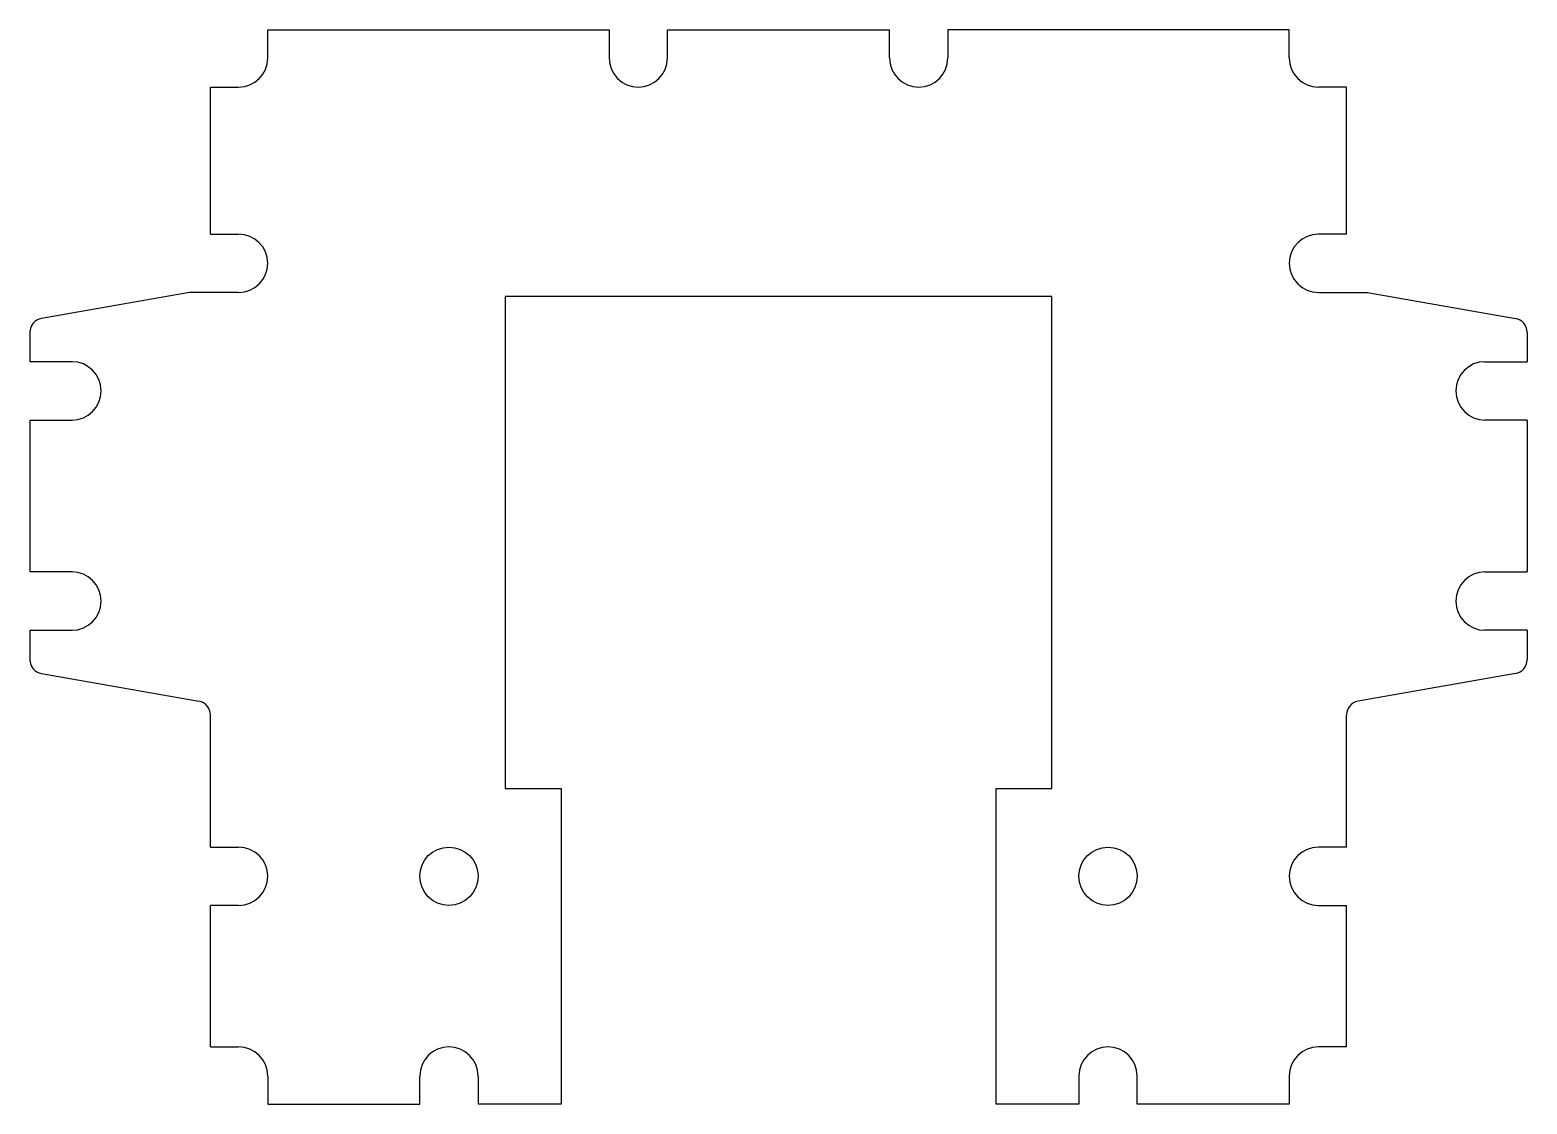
# Model space of a CAD drawing. Extents: x -107 to 107, y 10 to 163.
import ezdxf

# ---------------------------------------------------------------- set-up
doc = ezdxf.new("R2010")
doc.units = 0
doc.layers.add('VISIBLE', color=7, linetype='CONTINUOUS')

msp = doc.modelspace()

# ---------------------------------------------------------------- linework, layer by layer
at = {"layer": 'VISIBLE'}
for p, q in [((-72.84, 163.04), (-24.16, 163.04)), ((-72.84, 159.04), (-72.84, 163.04)), ((-24.16, 163.04), (-24.16, 159.04)), ((-15.84, 163.04), (15.84, 163.04)), ((-15.84, 159.04), (-15.84, 163.04)), ((15.84, 159.04), (15.84, 163.04)), ((72.84, 163.04), (24.16, 163.04)), ((24.16, 163.04), (24.16, 159.04)), ((72.84, 159.04), (72.84, 163.04)), ((-81, 154.88), (-77, 154.88)), ((-81, 133.91), (-81, 154.88)), ((81, 154.88), (77, 154.88)), ((81, 133.91), (81, 154.88)), ((-81, 133.91), (-77, 133.91)), ((81, 133.91), (77, 133.91)), ((-84.01, 125.59), (-105.1, 121.87)), ((-77, 125.59), (-84.01, 125.59)), ((-39, 125), (-39, 54.8)), ((39, 125), (-39, 125)), ((39, 54.8), (39, 125)), ((77, 125.59), (84.01, 125.59)), ((84.01, 125.59), (105.1, 121.87)), ((-106.75, 119.9), (-106.75, 115.71)), ((106.75, 119.9), (106.75, 115.71)), ((-100.75, 115.71), (-106.75, 115.71)), ((100.75, 115.71), (106.75, 115.71)), ((-106.75, 107.39), (-100.75, 107.39)), ((-106.75, 107.39), (-106.75, 85.71)), ((106.75, 107.39), (100.75, 107.39)), ((106.75, 107.39), (106.75, 85.71)), ((-100.75, 85.71), (-106.75, 85.71)), ((100.75, 85.71), (106.75, 85.71)), ((-106.75, 77.39), (-100.75, 77.39)), ((-106.75, 77.39), (-106.75, 73.19)), ((106.75, 77.39), (100.75, 77.39)), ((106.75, 77.39), (106.75, 73.19)), ((-105.1, 71.22), (-82.65, 67.27)), ((105.1, 71.22), (82.65, 67.27)), ((-81, 46.46), (-81, 65.3)), ((81, 46.46), (81, 65.3)), ((-39, 54.8), (-31, 54.8)), ((-31, 54.8), (-31, 9.8)), ((31, 54.8), (39, 54.8)), ((31, 54.8), (31, 9.8)), ((-81, 46.46), (-77, 46.46)), ((81, 46.46), (77, 46.46)), ((-77, 38.14), (-81, 38.14)), ((-81, 17.96), (-81, 38.14)), ((77, 38.14), (81, 38.14)), ((81, 17.96), (81, 38.14)), ((-81, 17.96), (-77, 17.96)), ((81, 17.96), (77, 17.96)), ((-72.84, 13.8), (-72.84, 9.8)), ((-51.16, 9.8), (-51.16, 13.8)), ((-42.84, 13.8), (-42.84, 9.8)), ((42.84, 13.8), (42.84, 9.8)), ((51.16, 9.8), (51.16, 13.8)), ((72.84, 13.8), (72.84, 9.8)), ((-72.84, 9.8), (-51.16, 9.8)), ((-31, 9.8), (-42.84, 9.8)), ((42.84, 9.8), (31, 9.8)), ((72.84, 9.8), (51.16, 9.8))]:
    msp.add_line(p, q, dxfattribs=at)
for centre in [(-47, 42.3), (47, 42.3)]:
    msp.add_circle(centre, 4.16, dxfattribs=at)
for centre, radius, start, end in [((-77, 159.04), 4.16, 270, 0), ((-20, 159.04), 4.16, 180, 0), ((20, 159.04), 4.16, 180, 0), ((77, 159.04), 4.16, 180, 270), ((-77, 129.75), 4.16, 270, 90), ((77, 129.75), 4.16, 90, 270), ((-104.75, 119.9), 2, 100, 180), ((104.75, 119.9), 2, 0, 80), ((-100.75, 111.55), 4.16, 270, 90), ((100.75, 111.55), 4.16, 90, 270), ((-100.75, 81.55), 4.16, 270, 90), ((100.75, 81.55), 4.16, 90, 270), ((-104.75, 73.19), 2, 180, 260), ((104.75, 73.19), 2, 280, 0), ((-83, 65.3), 2, 0, 80), ((83, 65.3), 2, 100, 180), ((-77, 42.3), 4.16, 270, 90), ((77, 42.3), 4.16, 90, 270), ((-77, 13.8), 4.16, 0, 90), ((-47, 13.8), 4.16, 0, 180), ((47, 13.8), 4.16, 0, 180), ((77, 13.8), 4.16, 90, 180)]:
    msp.add_arc(centre, radius, start, end, dxfattribs=at)

doc.saveas('drawing.dxf')
